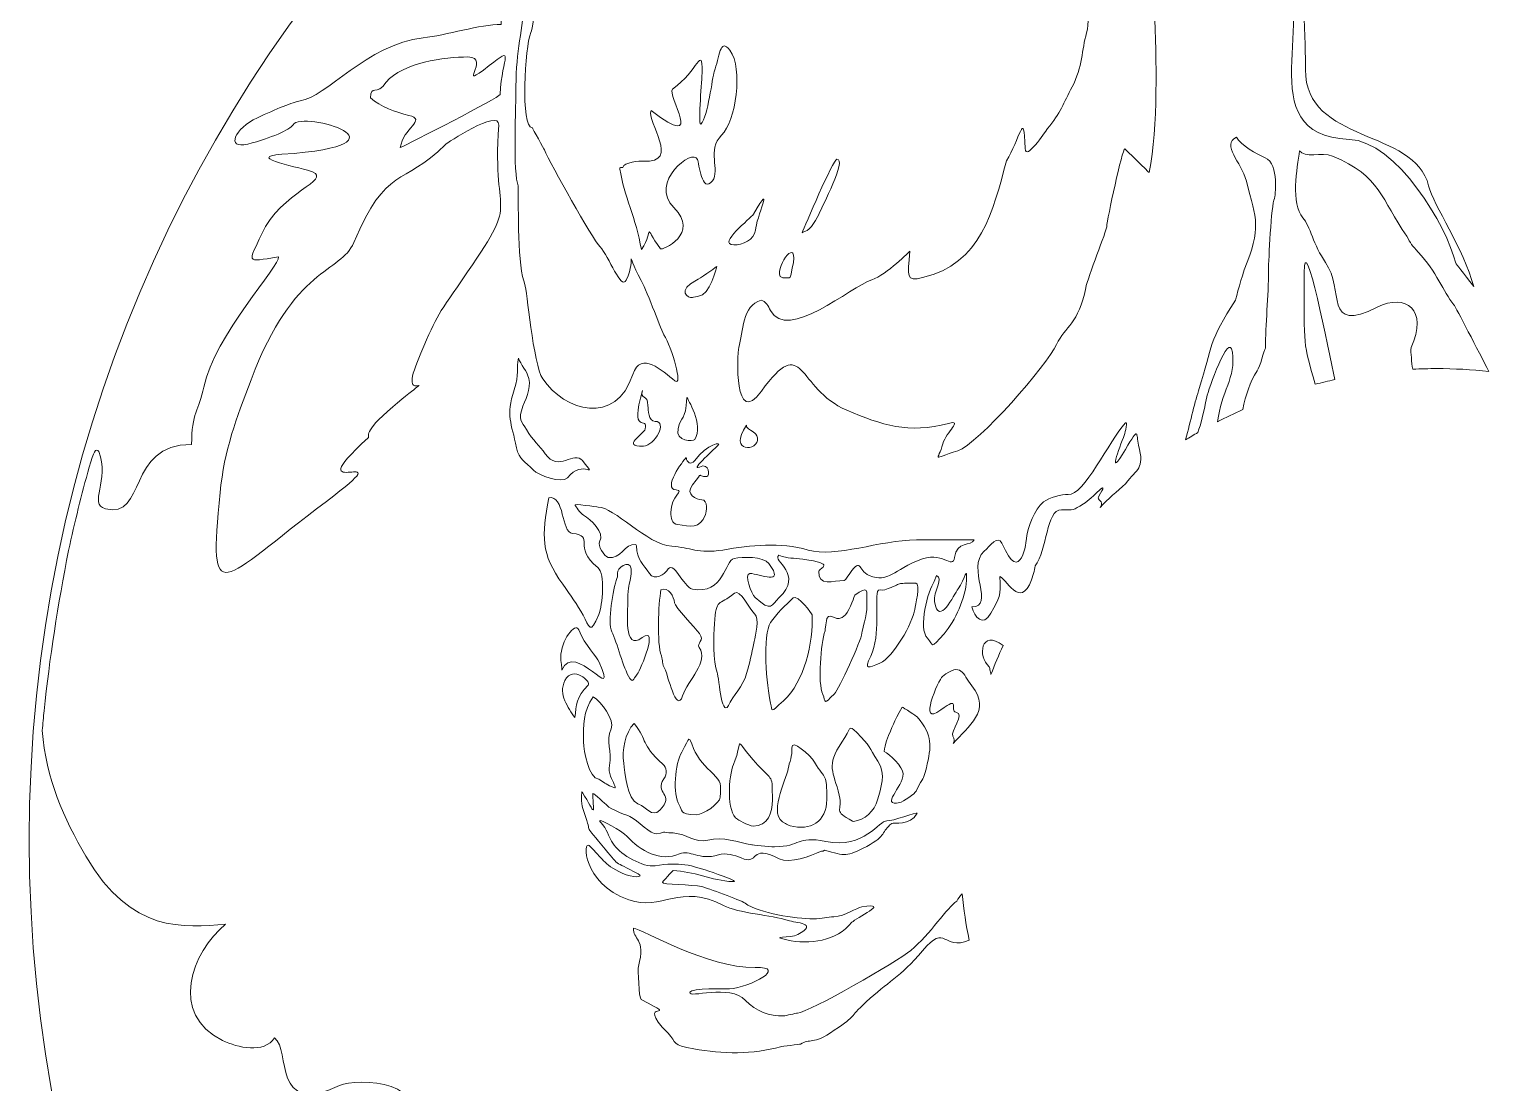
# Model space of a CAD drawing. Header units: inches. Extents: x 50 to 350, y -350 to -50.
# Drawn here: x 50 to 205.9, y -225.9 to -113.5 of the extents above; entities that cross this region are included whole.
import ezdxf

# ---------------------------------------------------------------- set-up
doc = ezdxf.new("R2010")
doc.units = ezdxf.units.IN
doc.header["$MEASUREMENT"] = 0
doc.layers.add('Layer 1', color=7, linetype='Continuous')

msp = doc.modelspace()

# ---------------------------------------------------------------- linework, layer by layer
at = {"layer": 'Layer 1', "lineweight": 0}
for points, knots in [([(350, -200), (350, -282.84), (282.84, -350), (200, -350), (117.16, -350), (50, -282.84), (50, -200), (50, -117.16), (117.16, -50), (200, -50), (282.84, -50), (350, -117.16), (350, -200)], [0, 0, 0, 0, 1, 1, 1, 2, 2, 2, 3, 3, 3, 4, 4, 4, 4]), ([(292.95, -112.9), (292.95, -112.9), (292.15, -113.25), (292.15, -113.25), (292.15, -113.25), (292.77, -119.57), (292.77, -119.57), (292.77, -119.57), (293.35, -119.95), (293.35, -119.95), (293.35, -119.95), (293.67, -125.54), (293.67, -125.54), (293.67, -125.54), (293.03, -125.89), (293.03, -125.89), (293.03, -125.89), (293.38, -131.25), (293.38, -131.25), (293.38, -131.25), (294.04, -131.94), (294.04, -131.94), (294.04, -131.94), (294.89, -146.82), (294.89, -146.82), (294.89, -146.82), (289.59, -143.84), (289.59, -143.84), (289.59, -143.84), (283.9, -110.6), (283.9, -110.6), (283.9, -110.6), (283.43, -110.01), (283.43, -110.01), (283.43, -110.01), (280.89, -95.57), (280.89, -95.57), (280.89, -95.57), (261.12, -92), (261.12, -92), (261.12, -92), (259.96, -106.67), (259.96, -106.67), (259.96, -106.67), (259.19, -107.23), (259.19, -107.23), (259.19, -107.23), (258.09, -114.31), (258.09, -114.31), (258.09, -114.31), (239.58, -108.89), (239.58, -108.89), (239.58, -108.89), (235.81, -125.42), (235.81, -125.42), (235.81, -125.42), (232.74, -80.08), (232.74, -80.08), (232.74, -80.08), (213.58, -59.71), (213.58, -59.71), (213.58, -59.71), (184.92, -67.19), (184.92, -67.19), (184.92, -67.19), (179.05, -83.01), (179.05, -83.01), (179.05, -83.01), (177.65, -82.07), (177.65, -82.07), (178.48, -85.15), (179.12, -88.14), (179.44, -89.69), (179.78, -91.37), (180.27, -92.68), (180.75, -93.78), (180.75, -93.78), (180.75, -93.91), (180.75, -93.91), (180.75, -96.74), (183.18, -103.09), (184.67, -105.31), (186.2, -107.6), (186.18, -115.25), (186.18, -117.79), (186.18, -125.79), (197.84, -124.06), (199.33, -130.21), (199.85, -132.32), (203.07, -136.92), (204.14, -140.97), (203.06, -139.51), (202.23, -138.54), (202.22, -138.49), (201.29, -134.53), (195.92, -125.46), (190.85, -125.26), (179.84, -124.82), (188.02, -111.71), (183.25, -106.34), (176.64, -98.89), (180.25, -90.35), (174.07, -79.66), (174.07, -79.66), (162.46, -71.86), (162.46, -71.86), (159.62, -71.01), (157.06, -70.38), (156.04, -69.54), (152.11, -66.28), (146.58, -68.46), (142.61, -68.63), (135.59, -68.93), (137.99, -68.03), (131.19, -70.32), (124.51, -72.56), (123, -76.24), (119.83, -77.83), (119.26, -78.55), (118.5, -79.14), (117.76, -79.66), (111.21, -84.19), (113.09, -85.45), (109.27, -89.77), (106.14, -93.31), (100.44, -108.15), (100.35, -112.99), (98.2, -112.99), (94.44, -114.16), (92.04, -114.43), (86.04, -115.1), (81.65, -120.81), (78.92, -121.15), (78.19, -121.25), (76.31, -122.05), (74.35, -122.96), (71.94, -124.07), (70.91, -126.36), (73.33, -125.76), (75.84, -125.13), (77.81, -124.23), (78.15, -123.71), (79.17, -122.14), (91.89, -125.85), (76.97, -126.86), (72.76, -127.14), (79.38, -128.35), (80.24, -128.73), (82.26, -129.65), (76.92, -130.78), (74.8, -135.4), (73.42, -138.42), (72.94, -138.4), (76.59, -137.81), (76.87, -138.6), (69.78, -146.22), (68.62, -151.7), (68.09, -154.2), (67.33, -154.47), (67.33, -157.82), (60.31, -157.82), (62.56, -165.85), (58.13, -164.68), (56.28, -164.19), (58.62, -161.61), (57.43, -158.57), (57.11, -158.15), (56.86, -158.59), (56.4, -160.24), (55.58, -163.17), (54.85, -166.13), (54.21, -169.13), (53.05, -174.86), (52.17, -180.72), (51.58, -186.24), (51.52, -186.94), (51.45, -187.64), (51.39, -188.35), (51.78, -193.52), (53.7, -197.75), (56.05, -201.78), (60.89, -210.1), (66.55, -209.36), (70.96, -209.02), (67.31, -211.97), (64.91, -218.67), (70.64, -221.43), (72.25, -222.21), (75.07, -222.86), (76.19, -221.15), (77.95, -222.46), (75.8, -229.62), (83.12, -226.24), (84.88, -225.43), (94.09, -225.6), (89.03, -231.32), (86.2, -234.51), (93.7, -237.13), (88.54, -239.62), (84.88, -241.38), (88.74, -248), (96.77, -248), (97.93, -248), (95.84, -253.46), (100.53, -256.58), (100.97, -256.88), (103.2, -257.38), (104.65, -257.96), (106.82, -256.85), (108.27, -255.86), (109.02, -256.67), (112.03, -258.12), (115.71, -254.17), (118.18, -253.23), (120.63, -252.3), (124.34, -248.51), (127.78, -247.83), (129.89, -247.41), (130.74, -246.94), (133.46, -246.63), (135.5, -246.4), (136.68, -246.27), (138.73, -246.27), (138.76, -246.22), (140.98, -246.6), (141.28, -246.8), (143.7, -246.64), (145.93, -244.98), (148.54, -246.17), (149.82, -246.75), (157.55, -247.67), (159.46, -247.77), (162.51, -248.13), (165.72, -248.86), (167.29, -249.07), (171.64, -249.65), (175.2, -251.64), (177.52, -252.89), (180.1, -254.28), (178.25, -253.48), (177.11, -253.09), (173.71, -251.93), (162.15, -249.07), (160.8, -249.03), (159.62, -249), (152.31, -248.39), (151.49, -248.04), (149.58, -247.23), (143.04, -247.79), (141.31, -248.45), (139.74, -248.45), (138.22, -247.86), (136.65, -247.86), (133.34, -247.86), (134.45, -248.12), (131.65, -248.6), (127.69, -249.29), (126.49, -250.07), (123.14, -251.45), (121.97, -251.94), (116.89, -256.06), (116.37, -255.9), (113.84, -257.64), (112.18, -257.77), (109.95, -258.99), (109.79, -258.95), (108.81, -258.32), (108.75, -258.27), (107.89, -257.56), (106.88, -257.99), (105.87, -258.77), (106, -259.06), (105.73, -259.36), (104.82, -259.65), (104.11, -260.3), (103.43, -260.97), (102.83, -261.37), (101.14, -262.49), (93.8, -260.69), (91.66, -260.22), (88.69, -259.56), (89.68, -259.51), (86.33, -259.51), (83.04, -259.51), (71.93, -266.35), (71.42, -269.68), (71.03, -272.29), (70.61, -273.66), (72.44, -275.49), (73.72, -276.46), (75.71, -276.9), (77.41, -277.33), (81.19, -278.28), (82.46, -277.88), (86.09, -277.51), (88.3, -277.29), (89.93, -276.53), (92.13, -274.63), (93.5, -273.46), (95.6, -273.79), (96.72, -273.16), (98.86, -271.97), (101.33, -272.3), (101.57, -272.15), (103.34, -271.91), (105.28, -272.02), (107.11, -272.02), (109.92, -272.02), (111.97, -269.27), (112.72, -269.27), (120.06, -269.27), (122.08, -270.77), (126.85, -272.47), (126.91, -273.23), (127, -273.36), (125.34, -274.78), (125.34, -274.78), (125.34, -274.78), (125.34, -274.78), (122.22, -277.87), (122.32, -287.62), (136.14, -287.41), (139.08, -287.37), (139.23, -281.25), (145, -281.25), (140.99, -280.91), (138.33, -291.43), (148.69, -291.43), (144.35, -291.11), (141.2, -299.61), (148.48, -301.12), (148.55, -301.26), (146.25, -310.81), (153.96, -305.17), (157.29, -302.73), (157.78, -309.47), (159.05, -309.69), (159.12, -310.06), (164.88, -312.17), (165.54, -312.32), (166.58, -312.52), (166.23, -314.02), (167.42, -314.39), (169.97, -315.19), (171.43, -315.09), (174.09, -315.09), (175.47, -315.09), (176.34, -315.23), (177.65, -314.79), (177.79, -314.75), (179.43, -314.3), (179.5, -314.3), (180.23, -314.13), (181.27, -313.89), (182.03, -313.86), (183.41, -313.82), (185.04, -313.4), (186.15, -314.35), (186.83, -314.93), (187.34, -314.76), (188.03, -315.96), (188.94, -317.51), (189.62, -315.88), (191.75, -315.31), (193.01, -314.97), (192.72, -314.51), (194.53, -314.43), (194.97, -314.42), (199.09, -313.58), (199.17, -313.42), (199.74, -312.3), (201.13, -309.54), (201.91, -308.67), (202.57, -307.93), (199.61, -306.34), (199.35, -306.15), (197.3, -304.66), (194.21, -302.37), (191.86, -301.29), (191.86, -301.29), (191.75, -301.22), (191.75, -301.22), (189.63, -299.16), (189.9, -297.11), (186.51, -295.74), (185.87, -295.48), (185.18, -294.52), (183.6, -293.98), (183.48, -293.94), (182.39, -293.31), (182.35, -293.23), (181.48, -292.79), (180.87, -292.01), (179.68, -291.42), (177.93, -290.54), (177.06, -289.44), (174.83, -288.48), (172.8, -287.62), (168.23, -283.95), (166.47, -282.47), (166.27, -282.31), (166.08, -282.16), (165.91, -282.02), (164.36, -279.53), (159.72, -275.46), (157.82, -272.66), (161.12, -275.02), (165.05, -278.57), (166.46, -279.99), (167.96, -281.5), (178.66, -288.78), (178.81, -289.06), (179.11, -289.65), (183.18, -291.92), (183.21, -292.18), (184.57, -293.27), (188.6, -294.72), (189.38, -296.19), (189.99, -297.34), (195.47, -302.58), (196.04, -302.33), (196.91, -302.86), (204.21, -307.21), (203.7, -307.83), (202.51, -309.26), (201.61, -312.46), (201.27, -314.31), (200.36, -314.72), (200.05, -314.75), (199.22, -314.82), (197.55, -314.95), (196.6, -315.27), (195.41, -315.43), (192.97, -315.77), (192.46, -316.49), (191.37, -316.8), (190.44, -317.07), (188.79, -319.37), (188.5, -318.55), (187.62, -316.04), (184.69, -314.83), (182.04, -315.46), (177.88, -316.45), (177.14, -316.6), (173.6, -316.6), (170.57, -316.6), (169.95, -316.05), (167.6, -315.96), (165.76, -315.89), (165.33, -314.6), (161.29, -314.33), (158.6, -314.64), (154.18, -316.46), (151.74, -317.01), (140.39, -319.6), (138.76, -325.94), (142.49, -330.22), (144.69, -331.97), (150.72, -332.31), (153.39, -332.31), (156.72, -332.31), (161.12, -331.41), (164.84, -331.29), (162.82, -335.01), (164.33, -340.63), (167.24, -343.34), (168.76, -344.76), (171.93, -344.52), (173.71, -345.71), (177.84, -348.46), (178.84, -347.23), (184.26, -347.37), (186.3, -347.42), (195.87, -345.07), (199.72, -344.61), (202.19, -344.32), (210.02, -343.61), (211.81, -342.26), (211.96, -342.09), (211.98, -342.19), (212.1, -342.06), (212.88, -341.24), (217.98, -338.41), (219.2, -337.55), (221.75, -335.74), (224.77, -333.99), (227.57, -332.44), (232.3, -329.83), (233.48, -331.76), (236.79, -329.21), (238.26, -328.07), (238.49, -328.1), (240.03, -327.18), (240.87, -326.68), (268.26, -318.98), (271.64, -318.68), (272.38, -318.62), (274.47, -317.35), (274.48, -317.33), (275.95, -315.66), (277.92, -314.88), (279.93, -312.34), (281.86, -309.9), (291.55, -305.06), (296.47, -300.28), (297.29, -299.49), (299.81, -296.21), (299.86, -296.17), (301.53, -294.81), (300.66, -295.65), (302.02, -293.69), (302.02, -293.68), (303.57, -292.14), (303.72, -291.98), (305.7, -289.87), (307.7, -285.98), (309.48, -284.46), (311.37, -282.86), (311.58, -281.84), (313.81, -280.2), (313.87, -280.13), (314.35, -279.62), (314.36, -279.61), (316.18, -278.33), (317.69, -276.97), (319.15, -275.27), (320.91, -273.23), (322.94, -271.43), (324.54, -269.09), (324.93, -268.53), (328.4, -263.59), (328.47, -263.51), (328.47, -263.51), (328.67, -263.17), (328.67, -263.17), (331.44, -260.24), (334.51, -253.72), (335.6, -252.71), (335.62, -252.59), (338.46, -246.61), (338.75, -246.17), (341.48, -242.13), (341.46, -240.53), (343.39, -236.8), (343.27, -236.68), (343.09, -235.19), (342.97, -234.88), (341.58, -231.31), (342.79, -227.69), (342.14, -226.45), (342.42, -223.76), (342.09, -222.63), (342.09, -220.06), (342.09, -217.88), (341.66, -216.59), (341.62, -215.14), (341.56, -212.65), (340.54, -209.74), (340.58, -208.26), (340.59, -208.14), (339.64, -204.85), (339.64, -204.84), (339.34, -204.37), (337.66, -197.63), (337.7, -197.2), (337.81, -195.82), (335.41, -191.19), (336.39, -186.46), (336.27, -186), (334.27, -181.89), (334.03, -181.56), (333.87, -181.35), (333.71, -181.08), (333.55, -180.78), (333.57, -179.75), (334.46, -177.87), (336.05, -177.08), (340.74, -165.47), (329.06, -159.78), (334.13, -154.37), (340.03, -148.06), (333.38, -144.7), (333.01, -142.67), (334.34, -139.55), (329.97, -138.58), (332.46, -136.72), (333.96, -135.6), (332.2, -132.86), (330.36, -131.6), (330.6, -131.17), (330.77, -130.77), (330.86, -130.41), (331.21, -130.3), (331.56, -130.21), (331.9, -130.13), (327.53, -121.96), (322.42, -114.25), (316.66, -107.08), (316.66, -107.08), (297.07, -108.49), (297.07, -108.49), (297.07, -108.49), (297.21, -109.71), (297.21, -109.71), (297.21, -109.71), (292.78, -110), (292.78, -110), (292.78, -110), (292.95, -112.9), (292.95, -112.9), (292.95, -112.9), (292.95, -112.9), (292.95, -112.9)], [0, 0, 0, 0, 1, 1, 1, 2, 2, 2, 3, 3, 3, 4, 4, 4, 5, 5, 5, 6, 6, 6, 7, 7, 7, 8, 8, 8, 9, 9, 9, 10, 10, 10, 11, 11, 11, 12, 12, 12, 13, 13, 13, 14, 14, 14, 15, 15, 15, 16, 16, 16, 17, 17, 17, 18, 18, 18, 19, 19, 19, 20, 20, 20, 21, 21, 21, 22, 22, 22, 23, 23, 23, 24, 24, 24, 25, 25, 25, 26, 26, 26, 27, 27, 27, 28, 28, 28, 29, 29, 29, 30, 30, 30, 31, 31, 31, 32, 32, 32, 33, 33, 33, 34, 34, 34, 35, 35, 35, 36, 36, 36, 37, 37, 37, 38, 38, 38, 39, 39, 39, 40, 40, 40, 41, 41, 41, 42, 42, 42, 43, 43, 43, 44, 44, 44, 45, 45, 45, 46, 46, 46, 47, 47, 47, 48, 48, 48, 49, 49, 49, 50, 50, 50, 51, 51, 51, 52, 52, 52, 53, 53, 53, 54, 54, 54, 55, 55, 55, 56, 56, 56, 57, 57, 57, 58, 58, 58, 59, 59, 59, 60, 60, 60, 61, 61, 61, 62, 62, 62, 63, 63, 63, 64, 64, 64, 65, 65, 65, 66, 66, 66, 67, 67, 67, 68, 68, 68, 69, 69, 69, 70, 70, 70, 71, 71, 71, 72, 72, 72, 73, 73, 73, 74, 74, 74, 75, 75, 75, 76, 76, 76, 77, 77, 77, 78, 78, 78, 79, 79, 79, 80, 80, 80, 81, 81, 81, 82, 82, 82, 83, 83, 83, 84, 84, 84, 85, 85, 85, 86, 86, 86, 87, 87, 87, 88, 88, 88, 89, 89, 89, 90, 90, 90, 91, 91, 91, 92, 92, 92, 93, 93, 93, 94, 94, 94, 95, 95, 95, 96, 96, 96, 97, 97, 97, 98, 98, 98, 99, 99, 99, 100, 100, 100, 101, 101, 101, 102, 102, 102, 103, 103, 103, 104, 104, 104, 105, 105, 105, 106, 106, 106, 107, 107, 107, 108, 108, 108, 109, 109, 109, 110, 110, 110, 111, 111, 111, 112, 112, 112, 113, 113, 113, 114, 114, 114, 115, 115, 115, 116, 116, 116, 117, 117, 117, 118, 118, 118, 119, 119, 119, 120, 120, 120, 121, 121, 121, 122, 122, 122, 123, 123, 123, 124, 124, 124, 125, 125, 125, 126, 126, 126, 127, 127, 127, 128, 128, 128, 129, 129, 129, 130, 130, 130, 131, 131, 131, 132, 132, 132, 133, 133, 133, 134, 134, 134, 135, 135, 135, 136, 136, 136, 137, 137, 137, 138, 138, 138, 139, 139, 139, 140, 140, 140, 141, 141, 141, 142, 142, 142, 143, 143, 143, 144, 144, 144, 145, 145, 145, 146, 146, 146, 147, 147, 147, 148, 148, 148, 149, 149, 149, 150, 150, 150, 151, 151, 151, 152, 152, 152, 153, 153, 153, 154, 154, 154, 155, 155, 155, 156, 156, 156, 157, 157, 157, 158, 158, 158, 159, 159, 159, 160, 160, 160, 161, 161, 161, 162, 162, 162, 163, 163, 163, 164, 164, 164, 165, 165, 165, 166, 166, 166, 167, 167, 167, 168, 168, 168, 169, 169, 169, 170, 170, 170, 171, 171, 171, 172, 172, 172, 173, 173, 173, 174, 174, 174, 175, 175, 175, 176, 176, 176, 177, 177, 177, 178, 178, 178, 179, 179, 179, 180, 180, 180, 181, 181, 181, 182, 182, 182, 183, 183, 183, 184, 184, 184, 185, 185, 185, 186, 186, 186, 187, 187, 187, 188, 188, 188, 189, 189, 189, 190, 190, 190, 191, 191, 191, 192, 192, 192, 193, 193, 193, 194, 194, 194, 195, 195, 195, 196, 196, 196, 197, 197, 197, 198, 198, 198, 199, 199, 199, 200, 200, 200, 201, 201, 201, 202, 202, 202, 203, 203, 203, 204, 204, 204, 204]), ([(154.28, -127.55), (152.86, -132.91), (151.59, -138.55), (145.34, -140.02), (143.56, -140.43), (143.7, -139.99), (143.99, -137.18), (144, -137.16), (141.5, -139.71), (139.92, -140.24), (137.68, -141), (130.89, -146.91), (129.1, -143.54), (128.85, -143.06), (128.61, -142.51), (128.11, -142.44), (126.1, -142.95), (126.16, -145.82), (125.72, -147.48), (125.53, -148.23), (125.2, -156.19), (128.13, -152.14), (132.73, -145.79), (131.86, -151.87), (137.24, -154.16), (140.99, -155.76), (143.81, -156.71), (148.11, -155.57), (149.7, -155.15), (147.85, -156.46), (147.5, -157.74), (146.98, -159.68), (146.17, -159.38), (149.09, -158.49), (151.24, -157.84), (158.67, -149.26), (159.64, -147.15), (160.53, -145.21), (162.02, -144.92), (162.74, -141.12), (162.96, -140.01), (164.98, -134.98), (164.98, -134.58), (165.01, -133.82), (166.68, -126.21), (166.9, -126.28), (166.92, -126.29), (169.47, -128.73), (169.5, -128.81), (170.5, -123.82), (170.26, -116.69), (170.09, -111.52), (170.02, -109.46), (166.17, -101.16), (164.21, -99.9), (163.77, -99.61), (156.06, -94.63), (158.63, -98.18), (159.53, -99.42), (162.74, -105.63), (162.64, -107.05), (162.55, -108.26), (163.41, -111.83), (162.83, -113.91), (162.32, -115.72), (162.4, -117.54), (161.3, -119.64), (160.37, -121.4), (160.03, -122.48), (158.68, -124.12), (158.38, -124.48), (156.31, -127.65), (156.28, -126.22), (156.17, -121.75), (155.69, -125.41), (154.28, -127.55), (154.28, -127.55), (154.28, -127.55), (154.28, -127.55)], [0, 0, 0, 0, 1, 1, 1, 2, 2, 2, 3, 3, 3, 4, 4, 4, 5, 5, 5, 6, 6, 6, 7, 7, 7, 8, 8, 8, 9, 9, 9, 10, 10, 10, 11, 11, 11, 12, 12, 12, 13, 13, 13, 14, 14, 14, 15, 15, 15, 16, 16, 16, 17, 17, 17, 18, 18, 18, 19, 19, 19, 20, 20, 20, 21, 21, 21, 22, 22, 22, 23, 23, 23, 24, 24, 24, 25, 25, 25, 26, 26, 26, 26]), ([(103.69, -124.04), (103.7, -124.05), (104.97, -126.36), (104.97, -126.38), (105.69, -127.98), (110.04, -135.78), (110.92, -136.73), (111.88, -137.76), (113.16, -141.43), (113.7, -140.29), (114.92, -137.74), (113.39, -136.81), (115.31, -140.34), (116.01, -141.63), (117.56, -145.91), (117.72, -146.14), (118.6, -147.44), (119.79, -151.74), (118.91, -151.04), (117.58, -149.98), (115.27, -147.75), (114.42, -150.35), (112.61, -155.84), (107.12, -154.31), (104.8, -150.81), (103.78, -149.27), (103.07, -141.15), (102.9, -140.76), (102.13, -139), (102.19, -132.52), (102.19, -130.23), (101.6, -129.1), (101.94, -121.45), (101.94, -119.58), (101.94, -115.83), (102.68, -113.47), (102.86, -110.37), (103.05, -107.11), (105, -104.2), (105.13, -103.23), (105, -103.72), (104.94, -106.78), (104.93, -106.79), (104.4, -107.53), (103.87, -113.05), (103.52, -113.87), (102.9, -115.35), (102.4, -123.99), (103.69, -124.04), (103.69, -124.04), (103.69, -124.04), (103.69, -124.04)], [0, 0, 0, 0, 1, 1, 1, 2, 2, 2, 3, 3, 3, 4, 4, 4, 5, 5, 5, 6, 6, 6, 7, 7, 7, 8, 8, 8, 9, 9, 9, 10, 10, 10, 11, 11, 11, 12, 12, 12, 13, 13, 13, 14, 14, 14, 15, 15, 15, 16, 16, 16, 17, 17, 17, 17]), ([(86.43, -120.82), (86.48, -119.35), (87.05, -120.72), (88.1, -119.15), (89.8, -117.09), (94.36, -116.47), (96.81, -116.47), (99.43, -116.47), (95.3, -120.32), (99.1, -117.39), (101.85, -115.28), (100.5, -116.3), (100.24, -120.49), (100.23, -120.74), (90.46, -125.78), (89.6, -126.13), (89.86, -124.07), (92.49, -123.2), (90.51, -122.7), (89.14, -122.35), (87.43, -121.82), (86.43, -120.82), (86.43, -120.82), (86.43, -120.82), (86.43, -120.82)], [0, 0, 0, 0, 1, 1, 1, 2, 2, 2, 3, 3, 3, 4, 4, 4, 5, 5, 5, 6, 6, 6, 7, 7, 7, 8, 8, 8, 8]), ([(113.02, -128.43), (112.98, -128.18), (113.14, -128.32), (113.34, -128.25), (113.47, -127.68), (115.15, -127.57), (115.52, -127.59), (119.66, -127.84), (115.77, -123.35), (116.38, -122.19), (122.31, -126.75), (117.95, -120.42), (118.66, -119.91), (121.4, -117.91), (121.8, -115.18), (121.8, -118.01), (121.8, -118.88), (121.36, -123.44), (121.66, -123.64), (122.45, -122.84), (122.88, -118.63), (123.1, -118.04), (123.65, -116.55), (123.72, -114.3), (124.78, -115.76), (126.19, -117.7), (125.42, -123.34), (123.89, -124.82), (122.27, -126.39), (123.76, -128.56), (122.91, -129.69), (121.81, -131.15), (121.44, -127.77), (121.32, -127.42), (120.86, -126.08), (116.06, -129.9), (118.79, -132.55), (121.62, -135.3), (117.53, -137.17), (117.36, -136.94), (115.4, -134.25), (116.8, -134.79), (115.33, -137.02), (114.75, -133.71), (113.49, -131.27), (113.02, -128.43), (113.02, -128.43), (113.02, -128.43), (113.02, -128.43)], [0, 0, 0, 0, 1, 1, 1, 2, 2, 2, 3, 3, 3, 4, 4, 4, 5, 5, 5, 6, 6, 6, 7, 7, 7, 8, 8, 8, 9, 9, 9, 10, 10, 10, 11, 11, 11, 12, 12, 12, 13, 13, 13, 14, 14, 14, 15, 15, 15, 16, 16, 16, 16]), ([(94.42, -125.8), (94.45, -125.76), (100.23, -121.87), (100.1, -123.74), (99.36, -134.64), (102.68, -130.88), (96.21, -140.25), (93.31, -144.45), (93.53, -143.98), (91.44, -148.96), (89.15, -154.39), (94.68, -148.83), (88.8, -153.81), (85.42, -156.66), (86.42, -156.89), (86.18, -157.11), (77.91, -164.62), (90.72, -157.13), (81.72, -163.9), (70.17, -172.59), (69.12, -175.68), (70.37, -162.96), (70.81, -158.38), (72.11, -155.06), (73.68, -150.91), (78.29, -138.71), (83.24, -139.58), (84.63, -136.28), (88.17, -127.91), (89.81, -130.42), (94.42, -125.8), (94.42, -125.8), (94.42, -125.8), (94.42, -125.8)], [0, 0, 0, 0, 1, 1, 1, 2, 2, 2, 3, 3, 3, 4, 4, 4, 5, 5, 5, 6, 6, 6, 7, 7, 7, 8, 8, 8, 9, 9, 9, 10, 10, 10, 11, 11, 11, 11]), ([(173.39, -157.34), (173.94, -155.27), (174.43, -153.17), (174.85, -151.85), (176.29, -147.33), (175.84, -146.72), (178.74, -142.44), (178.73, -142.28), (179.52, -139.55), (179.66, -139.2), (181.5, -134.57), (180.98, -133.97), (179.89, -129.71), (179.36, -127.67), (177.15, -125.85), (178.83, -125.04), (179.26, -125.88), (181.02, -126.84), (181.89, -127.22), (183.42, -127.88), (182.96, -131.46), (182.88, -131.59), (182.54, -132.17), (182.25, -138.27), (182.25, -139.17), (182.25, -142.08), (181.92, -145.04), (181.92, -147.54), (181.78, -147.78), (181.34, -149.54), (181.04, -149.98), (180.28, -151.12), (179.8, -152.54), (179.5, -154.11), (178.59, -154.52), (177.69, -154.95), (176.81, -155.4), (177.18, -152.21), (178.81, -150.68), (178.39, -147.98), (178.03, -145.59), (175.78, -152.17), (175.66, -152.75), (175.3, -154.55), (175.01, -155.67), (174.72, -156.54), (174.27, -156.8), (173.83, -157.07), (173.39, -157.34), (173.39, -157.34), (173.39, -157.34), (173.39, -157.34)], [0, 0, 0, 0, 1, 1, 1, 2, 2, 2, 3, 3, 3, 4, 4, 4, 5, 5, 5, 6, 6, 6, 7, 7, 7, 8, 8, 8, 9, 9, 9, 10, 10, 10, 11, 11, 11, 12, 12, 12, 13, 13, 13, 14, 14, 14, 15, 15, 15, 16, 16, 16, 17, 17, 17, 17]), ([(132.48, -135.24), (132.72, -134.57), (135.8, -127.4), (136.19, -127.39), (137.31, -127.35), (134.55, -132.52), (134.3, -133.18), (134.18, -133.49), (133.3, -135.05), (132.83, -135.07), (132.81, -135.08), (132.52, -135.15), (132.48, -135.24), (132.48, -135.24), (132.48, -135.24), (132.48, -135.24)], [0, 0, 0, 0, 1, 1, 1, 2, 2, 2, 3, 3, 3, 4, 4, 4, 5, 5, 5, 5]), ([(200.2, -149.73), (202.07, -149.73), (203.93, -149.83), (205.75, -150.03), (204.7, -147.96), (202.22, -143.16), (202.02, -142.91), (200.87, -141.49), (200.2, -139.39), (198.22, -137.29), (197.58, -136.61), (197.37, -136.36), (197.01, -135.58), (194.21, -131.69), (194.29, -129.18), (189.07, -127.05), (187.91, -126.58), (186.1, -127.31), (185.56, -126.47), (185.31, -128.38), (184.57, -132.1), (185.92, -133.63), (186.68, -134.5), (187.05, -136.58), (188.33, -138.4), (190.37, -141.29), (188.09, -146.06), (193.86, -143.17), (196.89, -141.66), (199.32, -143.43), (197.47, -147.49), (197.34, -147.77), (197.51, -148.18), (197.51, -148.54), (197.51, -149.01), (197.56, -149.42), (197.65, -149.79), (198.49, -149.75), (199.34, -149.73), (200.2, -149.73), (200.2, -149.73), (200.2, -149.73), (200.2, -149.73)], [0, 0, 0, 0, 1, 1, 1, 2, 2, 2, 3, 3, 3, 4, 4, 4, 5, 5, 5, 6, 6, 6, 7, 7, 7, 8, 8, 8, 9, 9, 9, 10, 10, 10, 11, 11, 11, 12, 12, 12, 13, 13, 13, 14, 14, 14, 14]), ([(127.3, -133.23), (129.62, -129.28), (127.56, -133.74), (127.49, -134.96), (127.44, -135.98), (126.05, -136.56), (125.2, -136.53), (123.31, -136.47), (127.03, -133.7), (127.3, -133.23), (127.3, -133.23), (127.3, -133.23), (127.3, -133.23)], [0, 0, 0, 0, 1, 1, 1, 2, 2, 2, 3, 3, 3, 4, 4, 4, 4]), ([(130.12, -139.89), (129.63, -138.71), (132.24, -135.32), (131.43, -139.01), (131.17, -140.17), (131.4, -140.05), (130.41, -140.05), (130.41, -140.05), (130.12, -139.89), (130.12, -139.89), (130.12, -139.89), (130.12, -139.89), (130.12, -139.89)], [0, 0, 0, 0, 1, 1, 1, 2, 2, 2, 3, 3, 3, 4, 4, 4, 4]), ([(187.24, -151.4), (185.92, -146.87), (186.06, -147.65), (186.06, -139.47), (186.06, -134.58), (188.7, -147.91), (189.32, -150.9), (188.62, -151.05), (187.93, -151.22), (187.24, -151.4), (187.24, -151.4), (187.24, -151.4), (187.24, -151.4)], [0, 0, 0, 0, 1, 1, 1, 2, 2, 2, 3, 3, 3, 4, 4, 4, 4]), ([(120.78, -142.14), (120.31, -142.25), (119.06, -141.39), (121.21, -140.28), (121.49, -140.14), (123.11, -139.06), (123.36, -138.83), (123.37, -138.89), (122.61, -141.97), (121.43, -142.01), (121.41, -142.01), (120.81, -142.14), (120.78, -142.14), (120.78, -142.14), (120.78, -142.14), (120.78, -142.14)], [0, 0, 0, 0, 1, 1, 1, 2, 2, 2, 3, 3, 3, 4, 4, 4, 5, 5, 5, 5]), ([(102.22, -148.62), (102.18, -148.76), (103, -149.96), (103.18, -150.38), (103.68, -151.5), (103.11, -152.66), (102.69, -153.73), (102.13, -155.19), (102.56, -155.37), (103.07, -156.24), (103.73, -157.37), (104.5, -158), (105.06, -158.81), (106.47, -160.86), (108.15, -158.43), (109.04, -159.55), (110.81, -161.76), (109.11, -159.24), (107.43, -161.37), (106.88, -162.08), (104.25, -161.06), (103.82, -160.58), (102.89, -159.56), (102.26, -159.47), (102.01, -158.19), (101.45, -155.44), (100.84, -154.83), (101.76, -152), (102.31, -150.28), (101.95, -149.7), (102.22, -148.62), (102.22, -148.62), (102.22, -148.62), (102.22, -148.62)], [0, 0, 0, 0, 1, 1, 1, 2, 2, 2, 3, 3, 3, 4, 4, 4, 5, 5, 5, 6, 6, 6, 7, 7, 7, 8, 8, 8, 9, 9, 9, 10, 10, 10, 11, 11, 11, 11]), ([(115.45, -152.07), (115.14, -153.1), (116.03, -152.37), (116.03, -153.69), (116.03, -154.11), (116.08, -155.36), (116.8, -155.36), (118.13, -155.35), (116.79, -157.95), (115.54, -158), (113.09, -158.09), (115.6, -156.73), (115.74, -156.17), (116.11, -154.73), (113.99, -156.92), (115.45, -152.07), (115.45, -152.07), (115.45, -152.07), (115.45, -152.07)], [0, 0, 0, 0, 1, 1, 1, 2, 2, 2, 3, 3, 3, 4, 4, 4, 5, 5, 5, 6, 6, 6, 6]), ([(120.19, -152.82), (120.19, -152.89), (122.04, -155.74), (121.03, -157.29), (120.88, -157.52), (118.94, -157.57), (119.24, -156.14), (119.54, -154.68), (120.04, -155.43), (120.19, -152.82), (120.19, -152.82), (120.19, -152.82), (120.19, -152.82)], [0, 0, 0, 0, 1, 1, 1, 2, 2, 2, 3, 3, 3, 4, 4, 4, 4]), ([(126.55, -155.77), (126.56, -155.76), (126.56, -155.94), (126.56, -155.94), (127.11, -156.56), (127.59, -156.42), (127.7, -157.13), (127.93, -158.59), (124.43, -158.77), (126.55, -155.77), (126.55, -155.77), (126.55, -155.77), (126.55, -155.77)], [0, 0, 0, 0, 1, 1, 1, 2, 2, 2, 3, 3, 3, 4, 4, 4, 4]), ([(164.27, -164.54), (164.82, -163.72), (163.84, -163.83), (164.1, -163.4), (165.5, -161.13), (163.41, -163.63), (162.5, -164.17), (161.31, -164.88), (161.55, -164.8), (160.15, -164.8), (158.48, -164.8), (158.66, -169.12), (157.33, -170.78), (157.33, -171.03), (157.24, -171.34), (157.18, -171.58), (156.02, -175.74), (154.47, -172.45), (153.56, -171.9), (153.72, -174.12), (153.55, -174.07), (152.6, -175.84), (151.79, -177.35), (150.86, -176.25), (150.6, -175.17), (153.11, -175.17), (149.96, -170.97), (151.91, -169.22), (152.51, -168.67), (153.4, -167.42), (153.8, -168.37), (155.83, -173.13), (156.47, -167.92), (156.41, -167.81), (156.59, -166.56), (157.24, -164.8), (158.25, -163.96), (158.81, -163.5), (160.23, -163.11), (160.87, -163.17), (162.51, -163.34), (165.28, -157.4), (166.95, -155.54), (167.29, -155.16), (166.95, -156.61), (166.88, -156.77), (166.3, -158.23), (164.99, -161.77), (166.98, -158.36), (168.49, -155.78), (168.09, -156.65), (168.39, -157.9), (169.04, -160.53), (168.23, -160.33), (167, -162.01), (166.06, -162.82), (165.15, -163.66), (164.27, -164.54), (164.27, -164.54), (164.27, -164.54), (164.27, -164.54)], [0, 0, 0, 0, 1, 1, 1, 2, 2, 2, 3, 3, 3, 4, 4, 4, 5, 5, 5, 6, 6, 6, 7, 7, 7, 8, 8, 8, 9, 9, 9, 10, 10, 10, 11, 11, 11, 12, 12, 12, 13, 13, 13, 14, 14, 14, 15, 15, 15, 16, 16, 16, 17, 17, 17, 18, 18, 18, 19, 19, 19, 20, 20, 20, 20]), ([(120.11, -159.22), (120.11, -159.22), (120.13, -159.31), (120.13, -159.31), (120.16, -159.65), (120.55, -160.14), (121.02, -159.52), (122.34, -157.77), (124.04, -157.47), (123.48, -157.95), (123.45, -157.98), (120.4, -160.75), (121.52, -160.23), (122.68, -159.69), (122.61, -161.24), (122.32, -161.25), (121.07, -161.3), (122.13, -160.49), (120.79, -162.15), (119.95, -163.18), (121.23, -163.7), (121.76, -163.72), (122.47, -163.75), (122.28, -165.06), (122.18, -165.31), (121.54, -166.9), (120.53, -166.53), (119.21, -166.38), (118.58, -166.32), (118.46, -165.67), (118.46, -165.07), (118.46, -163.31), (120, -162.74), (119.05, -162.68), (117.52, -162.57), (119.78, -159.54), (120.11, -159.22), (120.11, -159.22), (120.11, -159.22), (120.11, -159.22)], [0, 0, 0, 0, 1, 1, 1, 2, 2, 2, 3, 3, 3, 4, 4, 4, 5, 5, 5, 6, 6, 6, 7, 7, 7, 8, 8, 8, 9, 9, 9, 10, 10, 10, 11, 11, 11, 12, 12, 12, 13, 13, 13, 13]), ([(105.45, -163.51), (107.16, -163.19), (106.74, -167.19), (107.96, -167.32), (110.46, -167.57), (107.91, -168.75), (110.69, -170.97), (111.48, -171.6), (111.17, -175), (110.79, -175.96), (109.87, -178.28), (109.76, -177.22), (109.1, -176.03), (108.46, -174.9), (107.79, -173.94), (106.94, -172.75), (104.58, -169.46), (104.68, -167.62), (105.45, -163.51), (105.45, -163.51), (105.45, -163.51), (105.45, -163.51)], [0, 0, 0, 0, 1, 1, 1, 2, 2, 2, 3, 3, 3, 4, 4, 4, 5, 5, 5, 6, 6, 6, 7, 7, 7, 7]), ([(114.75, -168.5), (113.52, -168.33), (113.09, -170.16), (111.79, -169.88), (111.32, -169.78), (110.65, -168.58), (110.87, -168.21), (111.45, -167.24), (109.88, -165.77), (109.15, -165.38), (108.76, -165.17), (108.32, -164.38), (108.27, -164.34), (107.91, -164.05), (110.66, -164.53), (110.71, -164.51), (112.37, -164.46), (115.89, -168.51), (118.57, -168.68), (120.55, -168.81), (121.36, -169.52), (124.01, -169.09), (127.07, -168.58), (130.12, -168.23), (133.11, -169.09), (136.12, -169.95), (140.7, -168.02), (144.69, -168.02), (146.75, -168.02), (148.8, -168.02), (150.85, -168.02), (150.51, -168.74), (148.99, -168.05), (148.74, -169.88), (148.55, -171.27), (147.46, -169.06), (144.85, -170.2), (143.16, -170.95), (142.57, -171.48), (141.82, -171.8), (141.31, -172.01), (140.75, -172.28), (139.63, -171.8), (138.34, -171.26), (138.88, -169.59), (137.28, -171.99), (137.16, -172.17), (137.12, -172.22), (136.95, -172.35), (135.85, -172.35), (134.13, -173.02), (134.27, -171.34), (134.3, -170.95), (136.24, -170.59), (132.55, -170.06), (131.52, -169.91), (131.07, -170.05), (129.98, -169.64), (129.21, -170.25), (132.73, -171.67), (130, -174.2), (129.23, -174.91), (129.24, -175.82), (127.47, -174.15), (127.07, -173.77), (126.21, -171.61), (126.9, -171.6), (127.93, -171.58), (130.73, -172.99), (128.94, -170.54), (128.34, -169.73), (126.11, -169.84), (125.23, -169.99), (124.22, -170.16), (124.14, -173.93), (120.77, -173.26), (119.78, -173.06), (118.74, -169.92), (118.04, -171.31), (117.91, -171.56), (116.74, -172.48), (116.18, -171.61), (115.54, -170.59), (114.87, -170.15), (114.79, -168.65), (114.79, -168.65), (114.75, -168.5), (114.75, -168.5), (114.75, -168.5), (114.75, -168.5), (114.75, -168.5)], [0, 0, 0, 0, 1, 1, 1, 2, 2, 2, 3, 3, 3, 4, 4, 4, 5, 5, 5, 6, 6, 6, 7, 7, 7, 8, 8, 8, 9, 9, 9, 10, 10, 10, 11, 11, 11, 12, 12, 12, 13, 13, 13, 14, 14, 14, 15, 15, 15, 16, 16, 16, 17, 17, 17, 18, 18, 18, 19, 19, 19, 20, 20, 20, 21, 21, 21, 22, 22, 22, 23, 23, 23, 24, 24, 24, 25, 25, 25, 26, 26, 26, 27, 27, 27, 28, 28, 28, 29, 29, 29, 30, 30, 30, 30]), ([(112.72, -172.12), (112.81, -171.91), (112.73, -171.59), (112.8, -171.36), (112.96, -170.77), (114.46, -169.94), (114.23, -171.62), (114.01, -173.18), (113.89, -172.65), (113.89, -174.5), (113.89, -175.63), (113.38, -179.96), (115.42, -178.44), (117.22, -177.11), (115.28, -181.82), (114.89, -182.34), (114.42, -182.96), (114.37, -183.24), (114.09, -182.79), (113.35, -181.63), (112.75, -178.96), (112.18, -177.82), (111.69, -176.83), (112.28, -173.21), (112.72, -172.12), (112.72, -172.12), (112.72, -172.12), (112.72, -172.12)], [0, 0, 0, 0, 1, 1, 1, 2, 2, 2, 3, 3, 3, 4, 4, 4, 5, 5, 5, 6, 6, 6, 7, 7, 7, 8, 8, 8, 9, 9, 9, 9]), ([(146.58, -172.45), (146.58, -172.45), (146.83, -171.82), (146.83, -171.82), (147.65, -172.08), (146.42, -173.55), (146.6, -174.6), (147.06, -177.38), (148.69, -173.81), (149.12, -173.24), (149.91, -172.17), (150.08, -170.61), (150.01, -172.35), (149.94, -174.15), (148.8, -176.66), (147.63, -178.02), (146.12, -179.77), (146.52, -179.24), (145.85, -178.51), (144.84, -177.42), (145.9, -173.41), (146.58, -172.45), (146.58, -172.45), (146.58, -172.45), (146.58, -172.45)], [0, 0, 0, 0, 1, 1, 1, 2, 2, 2, 3, 3, 3, 4, 4, 4, 5, 5, 5, 6, 6, 6, 7, 7, 7, 8, 8, 8, 8]), ([(117.4, -173.35), (118.28, -172.94), (118.78, -174.09), (118.86, -174.71), (118.91, -175.15), (121.06, -177.41), (121.52, -178), (122.12, -178.77), (121.17, -179.03), (121.49, -179.49), (122.57, -181.03), (120.27, -182.97), (119.73, -184.65), (119.07, -186.67), (118.07, -182.22), (117.9, -181.92), (117.41, -181.07), (117.67, -180.95), (117.46, -180.4), (116.95, -179.04), (117.16, -174.83), (117.4, -173.35), (117.4, -173.35), (117.4, -173.35), (117.4, -173.35)], [0, 0, 0, 0, 1, 1, 1, 2, 2, 2, 3, 3, 3, 4, 4, 4, 5, 5, 5, 6, 6, 6, 7, 7, 7, 8, 8, 8, 8]), ([(134.93, -177.72), (134.93, -177.71), (135.06, -176.49), (135.12, -176.4), (135.62, -175.62), (136.11, -177.04), (137.09, -176.01), (137.64, -175.42), (138.08, -173.91), (138.09, -173.91), (139.6, -172.89), (139.39, -173.23), (139.39, -174.98), (139.39, -176.19), (138.87, -177.51), (138.85, -177.98), (138.8, -178.77), (136.37, -183.98), (135.93, -184.43), (134.65, -185.74), (135.03, -185.26), (134.69, -184.51), (134.11, -183.24), (134.49, -179.1), (134.93, -177.72), (134.93, -177.72), (134.93, -177.72), (134.93, -177.72)], [0, 0, 0, 0, 1, 1, 1, 2, 2, 2, 3, 3, 3, 4, 4, 4, 5, 5, 5, 6, 6, 6, 7, 7, 7, 8, 8, 8, 9, 9, 9, 9]), ([(140.52, -173.52), (140.61, -173.18), (140.99, -173.46), (141.31, -173.34), (143.47, -172.57), (142.21, -172.64), (144.63, -172.64), (145.13, -172.64), (144.56, -175.08), (144.5, -175.42), (144.27, -176.89), (142.22, -180.55), (140.76, -181.16), (139.56, -181.66), (139.06, -182), (139.8, -180.42), (140.89, -178.07), (140.23, -174.67), (140.52, -173.52), (140.52, -173.52), (140.52, -173.52), (140.52, -173.52)], [0, 0, 0, 0, 1, 1, 1, 2, 2, 2, 3, 3, 3, 4, 4, 4, 5, 5, 5, 6, 6, 6, 7, 7, 7, 7]), ([(123.13, -176.95), (123.33, -174.08), (123.52, -175.17), (125.27, -173.68), (125.84, -173.19), (126.9, -175.46), (127.43, -175.92), (127.93, -176.36), (127.52, -178.2), (127.37, -178.87), (127.06, -180.36), (126.91, -180.96), (126.55, -182.28), (126.21, -183.55), (124.97, -184.92), (124.8, -185.34), (123.85, -187.6), (123.66, -182.81), (123.4, -182.15), (122.96, -181.02), (123.04, -178.25), (123.13, -176.95), (123.13, -176.95), (123.13, -176.95), (123.13, -176.95)], [0, 0, 0, 0, 1, 1, 1, 2, 2, 2, 3, 3, 3, 4, 4, 4, 5, 5, 5, 6, 6, 6, 7, 7, 7, 8, 8, 8, 8]), ([(129.11, -176.82), (129.7, -175.98), (130.76, -174.88), (131.52, -174.21), (132.01, -173.79), (133.55, -175.97), (133.55, -175.99), (133.67, -178.95), (132.73, -183.16), (130.49, -185.18), (128.97, -186.56), (129.33, -186.29), (129.11, -185.43), (128.68, -183.76), (128.23, -178.08), (129.11, -176.82), (129.11, -176.82), (129.11, -176.82), (129.11, -176.82)], [0, 0, 0, 0, 1, 1, 1, 2, 2, 2, 3, 3, 3, 4, 4, 4, 5, 5, 5, 6, 6, 6, 6]), ([(106.85, -181.9), (106.9, -181.78), (106.72, -180.89), (106.72, -180.55), (106.72, -178.79), (108.28, -176.69), (108.64, -177.62), (109.33, -179.33), (110.56, -180.44), (110.83, -181.07), (112.9, -185.93), (108.16, -178.59), (106.85, -181.9), (106.85, -181.9), (106.85, -181.9), (106.85, -181.9)], [0, 0, 0, 0, 1, 1, 1, 2, 2, 2, 3, 3, 3, 4, 4, 4, 5, 5, 5, 5]), ([(152.63, -182.39), (152.62, -182.21), (152.59, -182.04), (152.51, -181.87), (152.51, -181.87), (152.49, -181.59), (152.44, -181.55), (151.19, -180.43), (151.51, -177.5), (153.94, -179.27), (153.47, -180.29), (153.03, -181.33), (152.63, -182.39), (152.63, -182.39), (152.63, -182.39), (152.63, -182.39)], [0, 0, 0, 0, 1, 1, 1, 2, 2, 2, 3, 3, 3, 4, 4, 4, 5, 5, 5, 5]), ([(108.22, -186.98), (107.56, -185.91), (106.4, -184.54), (107.17, -183.02), (108.04, -181.3), (110.02, -183.19), (109.65, -183.53), (108.34, -184.74), (108.43, -185.65), (108.22, -186.98), (108.22, -186.98), (108.22, -186.98), (108.22, -186.98)], [0, 0, 0, 0, 1, 1, 1, 2, 2, 2, 3, 3, 3, 4, 4, 4, 4]), ([(148.61, -189.74), (148.81, -189.49), (148.72, -189.28), (148.55, -188.97), (148.24, -188.45), (149.94, -186.57), (148.87, -186.39), (148.18, -186.28), (149.44, -184.51), (147.28, -186.16), (144.73, -188.11), (147.06, -182.9), (147.46, -182.58), (149.52, -180.99), (149.57, -182.3), (150.59, -183.57), (152.76, -186.29), (150.14, -187.88), (148.61, -189.74), (148.61, -189.74), (148.61, -189.74), (148.61, -189.74)], [0, 0, 0, 0, 1, 1, 1, 2, 2, 2, 3, 3, 3, 4, 4, 4, 5, 5, 5, 6, 6, 6, 7, 7, 7, 7]), ([(110.78, -193.54), (109.74, -193.48), (109.15, -190.52), (109.15, -189.57), (109.15, -187.77), (109.08, -186.31), (110.19, -184.76), (111.03, -185.26), (112.52, -187.24), (112.09, -188.17), (111.46, -189.55), (112.25, -190.54), (111.92, -192.08), (111.58, -193.64), (113.73, -195.24), (111.57, -194.06), (111.56, -194.06), (110.78, -193.54), (110.78, -193.54), (110.78, -193.54), (110.78, -193.54), (110.78, -193.54)], [0, 0, 0, 0, 1, 1, 1, 2, 2, 2, 3, 3, 3, 4, 4, 4, 5, 5, 5, 6, 6, 6, 7, 7, 7, 7]), ([(141.25, -190.58), (141.25, -190.3), (141.38, -189.71), (141.48, -189.47), (142.17, -187.78), (142.19, -187.58), (143.15, -185.85), (143.27, -185.9), (144.74, -186.86), (144.77, -186.9), (146.44, -188.96), (146.28, -189.98), (145.74, -192.32), (145.35, -193.99), (145.45, -193.01), (144.64, -194.84), (144.57, -195.04), (143.22, -195.99), (142.9, -196.05), (140.7, -196.45), (143.26, -194.44), (143.26, -192.97), (143.26, -192.22), (141.79, -190.87), (141.25, -190.58), (141.25, -190.58), (141.25, -190.58), (141.25, -190.58)], [0, 0, 0, 0, 1, 1, 1, 2, 2, 2, 3, 3, 3, 4, 4, 4, 5, 5, 5, 6, 6, 6, 7, 7, 7, 8, 8, 8, 9, 9, 9, 9]), ([(114.94, -196.18), (113.79, -195.71), (113.58, -192.76), (113.44, -191.84), (113.25, -190.49), (113.57, -188.62), (114.55, -187.59), (116.11, -189.54), (115.12, -189.67), (117.62, -191.96), (117.98, -192.3), (118.14, -192.95), (117.73, -193.52), (116.62, -195.02), (119, -195.17), (117.28, -196.86), (116.42, -197.71), (115.83, -196.44), (115.03, -196.21), (115.03, -196.21), (114.94, -196.18), (114.94, -196.18), (114.94, -196.18), (114.94, -196.18), (114.94, -196.18)], [0, 0, 0, 0, 1, 1, 1, 2, 2, 2, 3, 3, 3, 4, 4, 4, 5, 5, 5, 6, 6, 6, 7, 7, 7, 8, 8, 8, 8]), ([(137.97, -198.06), (137.97, -198.06), (137.87, -198.03), (137.87, -198.03), (135.67, -196.88), (136.85, -197), (136.44, -195.25), (135.83, -192.69), (134.98, -192.16), (136.73, -189.59), (137.73, -188.12), (137.39, -187.65), (138.3, -188.56), (139.81, -190.07), (139.55, -190.1), (140.57, -191.62), (141.5, -193.01), (140.83, -194.5), (140.54, -195.76), (140.27, -196.95), (139.07, -197.92), (137.97, -198.06), (137.97, -198.06), (137.97, -198.06), (137.97, -198.06)], [0, 0, 0, 0, 1, 1, 1, 2, 2, 2, 3, 3, 3, 4, 4, 4, 5, 5, 5, 6, 6, 6, 7, 7, 7, 8, 8, 8, 8]), ([(119.37, -196.28), (118.62, -195.24), (118.94, -191.83), (119.63, -190.65), (120.57, -189.05), (120.31, -188.75), (120.9, -190.27), (121.33, -191.35), (122.21, -192.23), (123, -192.99), (123.87, -193.83), (123.83, -194.06), (123.74, -195.47), (123.7, -196.15), (121.91, -197.35), (121.2, -197.35), (119.24, -197.35), (119.76, -196.82), (119.37, -196.28), (119.37, -196.28), (119.37, -196.28), (119.37, -196.28)], [0, 0, 0, 0, 1, 1, 1, 2, 2, 2, 3, 3, 3, 4, 4, 4, 5, 5, 5, 6, 6, 6, 7, 7, 7, 7]), ([(125.6, -197.83), (124.36, -197.15), (124.63, -193.18), (125.15, -191.98), (126.37, -189.13), (124.9, -188.93), (127.74, -192.04), (129.36, -193.81), (129.3, -192.99), (129.3, -195.76), (129.3, -197.14), (128.87, -198.56), (127.25, -198.56), (126.8, -198.56), (125.44, -197.74), (125.6, -197.83), (125.6, -197.83), (125.6, -197.83), (125.6, -197.83)], [0, 0, 0, 0, 1, 1, 1, 2, 2, 2, 3, 3, 3, 4, 4, 4, 5, 5, 5, 6, 6, 6, 6]), ([(130.7, -198.29), (128.69, -197.41), (130.78, -193.73), (131, -192.39), (131.1, -191.78), (131.46, -191.07), (131.39, -190.2), (131.3, -189.16), (133.35, -190.98), (133.81, -191.74), (135, -193.73), (135.11, -192.84), (135.11, -195.71), (135.11, -198.1), (133.34, -199.1), (131.21, -198.52), (131.14, -198.5), (130.79, -198.33), (130.7, -198.29), (130.7, -198.29), (130.7, -198.29), (130.7, -198.29)], [0, 0, 0, 0, 1, 1, 1, 2, 2, 2, 3, 3, 3, 4, 4, 4, 5, 5, 5, 6, 6, 6, 7, 7, 7, 7]), ([(127.11, -200.55), (127.13, -200.55), (128.94, -200.76), (129.52, -200.76), (132.47, -200.76), (131.74, -199.54), (135.02, -200.2), (139.13, -201.04), (140.71, -197.93), (141.52, -198), (142.12, -198.05), (144.71, -197.04), (144.77, -197.16), (143.99, -198.62), (142.24, -198.13), (142.05, -198.27), (140.85, -199.16), (141.59, -199.57), (139.37, -200.72), (137.19, -201.85), (137.12, -201.76), (134.85, -201.13), (134.67, -201.31), (134.57, -201.2), (134.43, -201.26), (133.43, -201.76), (131.16, -202.6), (130.04, -202.03), (126.76, -200.36), (127.99, -202.84), (125.96, -201.94), (125.26, -201.63), (124.34, -201.38), (123.55, -201.62), (121.43, -202.27), (120.5, -201.01), (119.4, -201.51), (117.37, -202.43), (115.19, -201.2), (113.78, -199.64), (113.26, -199.08), (110.9, -197.75), (110.85, -197.99), (111.91, -199.15), (111.54, -199.32), (112.43, -200.59), (113.15, -201.62), (115.52, -202.99), (116.79, -202.79), (119.46, -202.37), (120.56, -202.68), (122.98, -203.52), (123.16, -203.59), (125.99, -204.51), (125.06, -204.48), (122.84, -204.39), (120.85, -203.33), (118.7, -203.31), (118.64, -203.31), (117.59, -204.52), (117.58, -204.53), (117.47, -204.87), (120.83, -204.76), (121.75, -205.01), (122.32, -205.17), (125.87, -206.41), (126.39, -206.78), (127.91, -207.85), (131.78, -208.45), (133.68, -208.45), (134.64, -208.45), (135.2, -208.27), (135.85, -208.23), (137.19, -208.15), (138.22, -207.29), (138.85, -207.18), (142.09, -206.62), (138.17, -208.38), (137.8, -208.82), (136.13, -210.83), (133.29, -211.25), (130.84, -210.69), (128.85, -210.24), (131.25, -210.55), (132.01, -210.14), (134.33, -208.89), (131.75, -208.88), (130.98, -208.63), (129.27, -208.06), (125.6, -207.84), (124.1, -207.04), (119.48, -204.57), (117.49, -207.68), (113.97, -206.42), (108.95, -204.61), (109.11, -200.01), (109.77, -200.64), (111.29, -202.07), (111.14, -202.55), (113.29, -203.58), (114.39, -204.1), (115.74, -204.05), (114.98, -203.64), (112.17, -202.15), (113.13, -203.02), (111.12, -200.59), (108.96, -197.97), (110.24, -199.8), (109.08, -196.66), (108.88, -196.13), (108.94, -194.79), (109.01, -194.9), (110.52, -197.42), (110.22, -197.48), (110.14, -195.07), (110.29, -195.07), (111.52, -196.19), (111.66, -196.37), (111.97, -196.75), (114.1, -197.53), (114.11, -197.53), (114.9, -197.93), (116.36, -199.52), (116.99, -199.38), (118.29, -199.1), (117.12, -199.2), (118.72, -199.29), (120.27, -199.38), (120.95, -200.41), (122.43, -200.05), (124.05, -199.66), (125.6, -200.26), (127.11, -200.55), (127.11, -200.55), (127.11, -200.55), (127.11, -200.55)], [0, 0, 0, 0, 1, 1, 1, 2, 2, 2, 3, 3, 3, 4, 4, 4, 5, 5, 5, 6, 6, 6, 7, 7, 7, 8, 8, 8, 9, 9, 9, 10, 10, 10, 11, 11, 11, 12, 12, 12, 13, 13, 13, 14, 14, 14, 15, 15, 15, 16, 16, 16, 17, 17, 17, 18, 18, 18, 19, 19, 19, 20, 20, 20, 21, 21, 21, 22, 22, 22, 23, 23, 23, 24, 24, 24, 25, 25, 25, 26, 26, 26, 27, 27, 27, 28, 28, 28, 29, 29, 29, 30, 30, 30, 31, 31, 31, 32, 32, 32, 33, 33, 33, 34, 34, 34, 35, 35, 35, 36, 36, 36, 37, 37, 37, 38, 38, 38, 39, 39, 39, 40, 40, 40, 41, 41, 41, 42, 42, 42, 43, 43, 43, 44, 44, 44, 45, 45, 45, 45]), ([(150.3, -210.72), (147.43, -211.95), (147.91, -208.81), (145.34, -211.85), (142.89, -214.73), (141.6, -215.18), (139.32, -217.31), (137.3, -219.2), (138.48, -218.58), (135.91, -220.35), (133.55, -221.97), (133.33, -221.17), (132.3, -221.83), (132.28, -221.83), (130.23, -222.09), (130.18, -222.1), (127.26, -222.95), (123.93, -222.87), (120.94, -222.34), (118.5, -221.92), (119.16, -221.67), (118.17, -220.66), (114.32, -216.71), (119.96, -219.49), (115.31, -217.07), (115.04, -216.94), (114.96, -213.71), (115.01, -213.53), (115.84, -210.47), (114.37, -210.65), (114.49, -209.45), (115.4, -209.5), (122.35, -213.75), (127.46, -213.63), (131.08, -213.55), (126.92, -215.78), (124.74, -215.92), (124.34, -215.94), (120.68, -215.76), (120.51, -216.29), (120.29, -216.98), (124.77, -215.38), (126.44, -217.15), (127.58, -218.36), (128.96, -218.82), (130.54, -218.82), (130.68, -218.78), (131.82, -218.53), (131.98, -218.52), (133.25, -218.41), (142.67, -213), (144.09, -211.82), (146.1, -210.14), (148.03, -207.16), (148.98, -206.57), (149.12, -206.3), (149.32, -206.03), (149.55, -205.77), (149.72, -207.45), (149.97, -209.1), (150.3, -210.72), (150.3, -210.72), (150.3, -210.72), (150.3, -210.72)], [0, 0, 0, 0, 1, 1, 1, 2, 2, 2, 3, 3, 3, 4, 4, 4, 5, 5, 5, 6, 6, 6, 7, 7, 7, 8, 8, 8, 9, 9, 9, 10, 10, 10, 11, 11, 11, 12, 12, 12, 13, 13, 13, 14, 14, 14, 15, 15, 15, 16, 16, 16, 17, 17, 17, 18, 18, 18, 19, 19, 19, 20, 20, 20, 21, 21, 21, 21])]:
    msp.add_open_spline(points, degree=3, knots=knots, dxfattribs=at)

doc.saveas('drawing.dxf')
